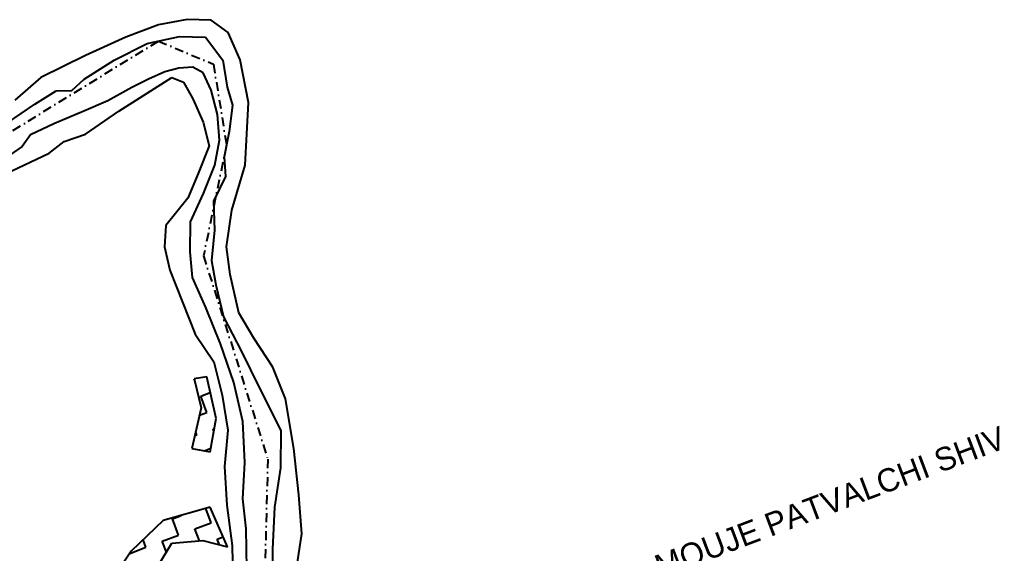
# Model space of a CAD drawing. Header units: metres. Extents: x 307096 to 311250, y 1932270 to 1936190.
# Drawn here: x 309086 to 309634, y 1935490 to 1935790 of the extents above; entities that cross this region are included whole.
import ezdxf

# ---------------------------------------------------------------- set-up
doc = ezdxf.new("R2010")
doc.units = ezdxf.units.M
doc.linetypes.add('DASHDOT', pattern=[1, 0.5, -0.25, 0, -0.25])
for name, color, linetype in [('LINE_WATER', 4, 'Continuous'), ('POLY_HATCH', 12, 'Continuous'), ('POLY_WATER', 4, 'Continuous'), ('TEXT_MAPOUT', 7, 'Continuous'), ('V_BOUND_STREAM_LINE', 7, 'DASHDOT')]:
    doc.layers.add(name, color=color, linetype=linetype)

msp = doc.modelspace()

# ---------------------------------------------------------------- linework, layer by layer
at = {"layer": 'LINE_WATER'}
for p, q in [((309139.47, 1935767.17), (309157.85, 1935776.5)), ((309157.85, 1935776.5), (309176.05, 1935780.33)), ((309176.05, 1935780.33), (309190.73, 1935779.96)), ((309190.73, 1935779.96), (309200.5, 1935767.2)), ((309122.57, 1935756.49), (309139.47, 1935767.17)), ((309200.5, 1935767.2), (309202.89, 1935751.98)), ((309167.8, 1935760.49), (309158.72, 1935756.44)), ((309175.79, 1935762.7), (309167.8, 1935760.49)), ((309183.53, 1935763.22), (309175.79, 1935762.7)), ((309189.46, 1935760.02), (309183.53, 1935763.22)), ((309193.96, 1935750.23), (309189.46, 1935760.02)), ((309115.53, 1935750.16), (309122.57, 1935756.49)), ((309158.72, 1935756.44), (309149.34, 1935751.75)), ((309094.83, 1935742.35), (309106.83, 1935749.91)), ((309106.83, 1935749.91), (309115.53, 1935750.16)), ((309149.34, 1935751.75), (309135.85, 1935744.26)), ((309197.39, 1935736.64), (309193.96, 1935750.23)), ((309202.89, 1935751.98), (309205.93, 1935741.79)), ((309135.85, 1935744.26), (309122.4, 1935738.56)), ((309079.43, 1935731.91), (309094.83, 1935742.35)), ((309122.4, 1935738.56), (309105.42, 1935731.35)), ((309205.93, 1935741.79), (309203.95, 1935727.15)), ((309198.63, 1935722.24), (309197.39, 1935736.64)), ((309105.42, 1935731.35), (309092.3, 1935725.24)), ((309203.95, 1935727.15), (309201.19, 1935712.85)), ((309092.3, 1935725.24), (309087.75, 1935718.63)), ((309196.01, 1935708.15), (309198.63, 1935722.24)), ((309087.75, 1935718.63), (309071.24, 1935707.32)), ((309201.19, 1935712.85), (309201.99, 1935701.82)), ((309189.6, 1935692.28), (309196.01, 1935708.15)), ((309201.99, 1935701.82), (309195.25, 1935687.94)), ((309182.36, 1935676.28), (309189.6, 1935692.28)), ((309195.25, 1935687.94), (309195.78, 1935671.7)), ((309182.16, 1935659.55), (309182.36, 1935676.28)), ((309195.78, 1935671.7), (309194.08, 1935654.61)), ((309183.4, 1935645.14), (309182.16, 1935659.55)), ((309194.08, 1935654.61), (309196.5, 1935640.99)), ((309190.92, 1935628.29), (309183.4, 1935645.14)), ((309196.5, 1935640.99), (309200.88, 1935623.01)), ((309199.05, 1935607.92), (309190.92, 1935628.29)), ((309200.88, 1935623.01), (309210.91, 1935603.64)), ((309206.59, 1935586.27), (309199.05, 1935607.92)), ((309210.91, 1935603.64), (309221.07, 1935583.04)), ((309211.77, 1935564.26), (309206.59, 1935586.27)), ((309221.07, 1935583.04), (309233.06, 1935559.3)), ((309212.72, 1935541.19), (309211.77, 1935564.26)), ((309233.06, 1935559.3), (309232.84, 1935538.3)), ((309211.71, 1935520.94), (309212.72, 1935541.19)), ((309232.84, 1935538.3), (309229.53, 1935516.14)), ((309213.52, 1935504.08), (309211.71, 1935520.94)), ((309229.53, 1935516.14), (309228.36, 1935492.54)), ((309213.92, 1935481.51), (309213.52, 1935504.08)), ((309228.36, 1935492.54), (309228, 1935467.66))]:
    msp.add_line(p, q, dxfattribs=at)
at = {"layer": 'POLY_HATCH'}
for p, q in [((309191.39, 1935589.33), (309184.35, 1935588.28)), ((309184.35, 1935588.28), (309188.35, 1935571.87)), ((309196.69, 1935565.99), (309191.39, 1935589.33)), ((309188.35, 1935571.87), (309183.11, 1935549.07)), ((309193.28, 1935547.23), (309196.69, 1935565.99)), ((309183.11, 1935549.07), (309193.28, 1935547.23)), ((309193.38, 1935516.26), (309166.94, 1935508.7)), ((309203.15, 1935493.91), (309193.38, 1935516.26)), ((309166.94, 1935508.7), (309149, 1935491.47)), ((309171.73, 1935496.01), (309189.17, 1935497.49)), ((309189.17, 1935497.49), (309203.15, 1935493.91)), ((309149, 1935491.47), (309138.47, 1935475.95)), ((309163.96, 1935483.15), (309171.73, 1935496.01))]:
    msp.add_line(p, q, dxfattribs=at)
at = {"layer": 'POLY_HATCH', "linetype": 'Continuous'}
for p, q in [((309184.57, 1935587.65), (309184.38, 1935588.16)), ((309184.51, 1935587.63), (309184.57, 1935587.65)), ((309188.03, 1935578.49), (309193.39, 1935580.52)), ((309191.48, 1935569.34), (309188.03, 1935578.49)), ((309187.42, 1935567.8), (309191.48, 1935569.34)), ((309185.78, 1935556.72), (309185.21, 1935558.22)), ((309194.94, 1935560.18), (309195.69, 1935560.46)), ((309195.41, 1935558.93), (309194.94, 1935560.18)), ((309184.78, 1935556.35), (309185.78, 1935556.72)), ((309189.94, 1935547.83), (309193.64, 1935549.23)), ((309193.89, 1935507.48), (309190.85, 1935515.54)), ((309172.12, 1935509.73), (309177.11, 1935511.61)), ((309175.58, 1935500.57), (309172.12, 1935509.73)), ((309184.73, 1935504.02), (309193.89, 1935507.48)), ((309187.26, 1935497.33), (309184.73, 1935504.02)), ((309157.26, 1935493.66), (309155.67, 1935497.87)), ((309166.42, 1935497.11), (309175.58, 1935500.57)), ((309168.72, 1935491.02), (309166.42, 1935497.11)), ((309197.35, 1935498.32), (309200.67, 1935499.57)), ((309198.57, 1935495.08), (309197.35, 1935498.32)), ((309148.16, 1935490.23), (309157.26, 1935493.66))]:
    msp.add_line(p, q, dxfattribs=at)
at = {"layer": 'POLY_WATER'}
for p, q in [((309164.29, 1935787.05), (309146, 1935779.99)), ((309180.49, 1935789.95), (309164.29, 1935787.05)), ((309193.9, 1935789.66), (309180.49, 1935789.95)), ((309203.41, 1935782.7), (309193.9, 1935789.66)), ((309210.26, 1935767.39), (309203.41, 1935782.7)), ((309146, 1935779.99), (309123.38, 1935769.78)), ((309123.38, 1935769.78), (309098.23, 1935757.39)), ((309214.9, 1935743.31), (309210.26, 1935767.39)), ((309098.23, 1935757.39), (309083.59, 1935744.68)), ((309142.05, 1935738.5), (309171.79, 1935757.45)), ((309171.79, 1935757.45), (309178.39, 1935754.73)), ((309178.39, 1935754.73), (309183.55, 1935745.35)), ((309183.55, 1935745.35), (309189.39, 1935732.26)), ((309213, 1935708.2), (309214.9, 1935743.31)), ((309123.37, 1935725.52), (309142.05, 1935738.5)), ((309189.39, 1935732.26), (309192.78, 1935718.98)), ((309102.9, 1935714.92), (309111.38, 1935721.54)), ((309111.38, 1935721.54), (309123.37, 1935725.52)), ((309192.78, 1935718.98), (309186.56, 1935703.51)), ((309078.31, 1935703.31), (309102.9, 1935714.92)), ((309205.56, 1935682.92), (309213, 1935708.2)), ((309186.56, 1935703.51), (309180.81, 1935689.65)), ((309180.81, 1935689.65), (309168.4, 1935674.36)), ((309202.46, 1935662.34), (309205.56, 1935682.92)), ((309168.4, 1935674.36), (309167.69, 1935662.41)), ((309167.69, 1935662.41), (309170.65, 1935649.32)), ((309204.51, 1935646.76), (309202.46, 1935662.34)), ((309170.65, 1935649.32), (309184.93, 1935613.36)), ((309209.42, 1935625.23), (309204.51, 1935646.76)), ((309217.94, 1935611.16), (309209.42, 1935625.23)), ((309184.93, 1935613.36), (309195.34, 1935597.69)), ((309228.54, 1935594.83), (309217.94, 1935611.16)), ((309195.34, 1935597.69), (309200.01, 1935579.13)), ((309235.75, 1935576.92), (309228.54, 1935594.83)), ((309200.01, 1935579.13), (309203.33, 1935559.34)), ((309240.27, 1935549.12), (309235.75, 1935576.92)), ((309203.33, 1935559.34), (309201.45, 1935539.04)), ((309243.18, 1935523.16), (309240.27, 1935549.12)), ((309201.45, 1935539.04), (309202.61, 1935517.36)), ((309244.84, 1935501.32), (309243.18, 1935523.16)), ((309202.61, 1935517.36), (309205.63, 1935494.58)), ((309242.47, 1935485.29), (309244.84, 1935501.32)), ((309205.63, 1935494.58), (309206.24, 1935470.54))]:
    msp.add_line(p, q, dxfattribs=at)
at = {"layer": 'V_BOUND_STREAM_LINE', "ltscale": 10}
for p, q in [((308996.45, 1935674.85), (309164.27, 1935777.85)), ((309164.27, 1935777.85), (309195.22, 1935764.84)), ((309195.22, 1935764.84), (309202.51, 1935719.69)), ((309202.51, 1935719.69), (309189.63, 1935657.26)), ((309189.63, 1935657.26), (309225.73, 1935543.08)), ((309225.73, 1935543.08), (309222.9, 1935436.91))]:
    msp.add_line(p, q, dxfattribs=at)

# ---------------------------------------------------------------- texts
at = {"layer": 'TEXT_MAPOUT'}
msp.add_text('MOUJE PATVALCHI SHIV', height=13.0508, rotation=20.6667, dxfattribs=at).set_placement((309446.36, 1935476.19))

doc.saveas('drawing.dxf')
